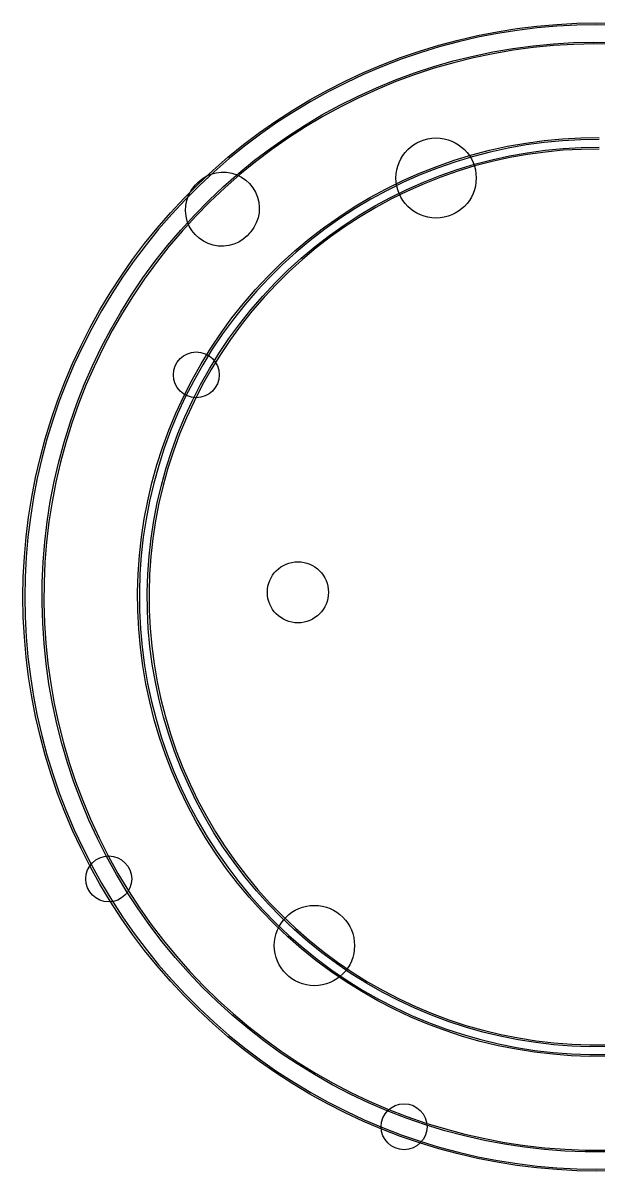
# Model space of a CAD drawing. Extents: x 50 to 250, y -128 to -38.
# Drawn here: x 119.8 to 149.9, y -128.4 to -68.3 of the extents above; entities that cross this region are included whole.
import ezdxf

# ---------------------------------------------------------------- set-up
doc = ezdxf.new("R2010")
doc.units = 0
doc.layers.add('BLACK', color=7, linetype='CONTINUOUS')

msp = doc.modelspace()

# ---------------------------------------------------------------- linework, layer by layer
at = {"layer": 'BLACK', "linetype": 'CONTINUOUS'}
for p, q in [((145.661, -68.5445), (146.702, -68.4167)), ((146.712, -68.5112), (145.674, -68.6386)), ((146.702, -68.4167), (147.747, -68.3253)), ((147.754, -68.42), (146.712, -68.5112)), ((147.747, -68.3253), (148.795, -68.2704)), ((148.798, -68.3653), (147.754, -68.42)), ((148.795, -68.2704), (149.843, -68.2521)), ((149.843, -68.3471), (148.798, -68.3653)), ((149.843, -68.2521), (150.892, -68.2704)), ((150.889, -68.3653), (149.843, -68.3471)), ((142.574, -69.1447), (143.596, -68.9087)), ((143.615, -69.0017), (142.597, -69.2369)), ((143.596, -68.9087), (144.625, -68.7086)), ((144.642, -68.8022), (143.615, -69.0017)), ((144.625, -68.7086), (145.661, -68.5445)), ((145.674, -68.6386), (144.642, -68.8022)), ((140.557, -69.7228), (141.56, -69.4162)), ((141.587, -69.5075), (140.587, -69.8132)), ((141.56, -69.4162), (142.574, -69.1447)), ((142.597, -69.2369), (141.587, -69.5075)), ((144.4, -69.7666), (145.449, -69.5863)), ((145.464, -69.6803), (144.418, -69.86)), ((145.449, -69.5863), (146.504, -69.4446)), ((146.515, -69.539), (145.464, -69.6803)), ((146.504, -69.4446), (147.564, -69.3416)), ((147.572, -69.4364), (146.515, -69.539)), ((147.564, -69.3416), (148.627, -69.2776)), ((148.631, -69.3725), (147.572, -69.4364)), ((148.627, -69.2776), (149.691, -69.2525)), ((149.692, -69.3475), (148.631, -69.3725)), ((149.691, -69.2525), (150.756, -69.2664)), ((150.753, -69.3614), (149.692, -69.3475)), ((138.586, -70.4402), (139.566, -70.0643)), ((139.598, -70.1536), (138.622, -70.5283)), ((139.566, -70.0643), (140.557, -69.7228)), ((140.587, -69.8132), (139.598, -70.1536)), ((141.301, -70.5363), (142.325, -70.2419)), ((142.325, -70.2419), (143.358, -69.9853)), ((143.379, -70.0779), (142.349, -70.3337)), ((143.358, -69.9853), (144.4, -69.7666)), ((144.418, -69.86), (143.379, -70.0779)), ((136.67, -71.2933), (137.621, -70.85)), ((137.621, -70.85), (138.586, -70.4402)), ((138.622, -70.5283), (137.66, -70.9368)), ((139.291, -71.2364), (140.29, -70.8679)), ((140.29, -70.8679), (141.301, -70.5363)), ((141.329, -70.6271), (140.321, -70.9577)), ((142.349, -70.3337), (141.329, -70.6271)), ((135.736, -71.7695), (136.67, -71.2933)), ((136.712, -71.3787), (135.78, -71.8534)), ((137.66, -70.9368), (136.712, -71.3787)), ((138.306, -71.6413), (139.291, -71.2364)), ((139.325, -71.325), (138.344, -71.7285)), ((140.321, -70.9577), (139.325, -71.325)), ((134.818, -72.278), (135.736, -71.7695)), ((135.78, -71.8534), (134.866, -72.3603)), ((136.385, -72.5579), (137.337, -72.082)), ((137.337, -72.082), (138.306, -71.6413)), ((138.344, -71.7285), (137.378, -72.1678)), ((133.919, -72.8182), (134.818, -72.278)), ((134.866, -72.3603), (133.97, -72.8988)), ((135.45, -73.0683), (136.385, -72.5579)), ((136.429, -72.6421), (135.497, -73.1509)), ((137.378, -72.1678), (136.429, -72.6421)), ((133.04, -73.3895), (133.919, -72.8182)), ((133.97, -72.8988), (133.093, -73.4683)), ((134.535, -73.6127), (135.45, -73.0683)), ((135.497, -73.1509), (134.585, -73.6935)), ((132.18, -73.9911), (133.04, -73.3895)), ((133.093, -73.4683), (132.236, -74.068)), ((133.641, -74.1902), (134.535, -73.6127)), ((134.585, -73.6935), (133.694, -74.2691)), ((131.343, -74.6224), (132.18, -73.9911)), ((132.236, -74.068), (131.401, -74.6972)), ((132.768, -74.8001), (133.641, -74.1902)), ((133.694, -74.2691), (132.824, -74.877)), ((146.123, -74.5416), (147.079, -74.4115)), ((147.09, -74.5058), (146.137, -74.6355)), ((147.079, -74.4115), (148.04, -74.3198)), ((148.047, -74.4145), (147.09, -74.5058)), ((148.04, -74.3198), (149.004, -74.2667)), ((149.007, -74.3617), (148.047, -74.4145)), ((149.004, -74.2667), (149.969, -74.2524)), ((149.969, -74.3474), (149.007, -74.3617)), ((130.528, -75.2824), (131.343, -74.6224)), ((131.401, -74.6972), (130.589, -75.3552)), ((131.918, -75.4416), (132.768, -74.8001)), ((132.824, -74.877), (131.977, -75.5164)), ((143.295, -75.1607), (144.229, -74.9166)), ((144.251, -75.009), (143.321, -75.2522)), ((144.229, -74.9166), (145.172, -74.7101)), ((145.19, -74.8033), (144.251, -75.009)), ((145.172, -74.7101), (146.123, -74.5416)), ((146.137, -74.6355), (145.19, -74.8033)), ((145.27, -75.207), (146.201, -75.042)), ((146.201, -75.042), (147.137, -74.9146)), ((147.148, -75.009), (146.216, -75.1359)), ((147.137, -74.9146), (148.078, -74.8248)), ((148.085, -74.9196), (147.148, -75.009)), ((148.078, -74.8248), (149.022, -74.7729)), ((149.025, -74.8679), (148.085, -74.9196)), ((149.022, -74.7729), (149.967, -74.7589)), ((149.966, -74.8539), (149.025, -74.8679)), ((129.736, -75.9706), (130.528, -75.2824)), ((130.589, -75.3552), (129.8, -76.0412)), ((131.093, -76.1138), (131.918, -75.4416)), ((131.977, -75.5164), (131.154, -76.1864)), ((141.46, -75.7604), (142.372, -75.4422)), ((142.401, -75.5325), (141.493, -75.8495)), ((142.372, -75.4422), (143.295, -75.1607)), ((143.321, -75.2522), (142.401, -75.5325)), ((142.529, -75.9236), (143.433, -75.6481)), ((143.433, -75.6481), (144.347, -75.4091)), ((144.369, -75.5015), (143.459, -75.7395)), ((144.347, -75.4091), (145.27, -75.207)), ((145.289, -75.3001), (144.369, -75.5015)), ((146.216, -75.1359), (145.289, -75.3001)), ((128.969, -76.6859), (129.736, -75.9706)), ((129.8, -76.0412), (129.035, -76.7543)), ((129.152, -76.4228), (129.385, -76.2777)), ((129.385, -76.2777), (129.638, -76.1678)), ((129.638, -76.1678), (129.903, -76.0955)), ((129.903, -76.0955), (130.176, -76.0622)), ((130.176, -76.0622), (130.451, -76.0687)), ((130.292, -76.8158), (131.093, -76.1138)), ((131.154, -76.1864), (130.356, -76.8861)), ((130.451, -76.0687), (130.722, -76.1148)), ((130.722, -76.1148), (130.984, -76.1995)), ((130.984, -76.1995), (131.23, -76.3212)), ((131.23, -76.3212), (131.457, -76.4771)), ((139.679, -76.5054), (140.562, -76.115)), ((140.599, -76.2027), (139.72, -76.5915)), ((140.562, -76.115), (141.46, -75.7604)), ((141.493, -75.8495), (140.599, -76.2027)), ((140.758, -76.5823), (141.637, -76.2352)), ((141.67, -76.3242), (140.794, -76.6699)), ((141.637, -76.2352), (142.529, -75.9236)), ((142.558, -76.0139), (141.67, -76.3242)), ((143.459, -75.7395), (142.558, -76.0139)), ((128.227, -77.4276), (128.969, -76.6859)), ((129.035, -76.7543), (128.296, -77.4936)), ((128.588, -77.0381), (128.749, -76.8152)), ((128.749, -76.8152), (128.813, -76.7386)), ((128.813, -76.7386), (128.942, -76.6001)), ((128.942, -76.6001), (129.152, -76.4228)), ((129.518, -77.5466), (130.292, -76.8158)), ((130.356, -76.8861), (129.585, -77.6146)), ((131.457, -76.4771), (131.658, -76.6641)), ((131.658, -76.6641), (131.831, -76.8783)), ((131.831, -76.8783), (131.971, -77.1151)), ((138.813, -76.9308), (139.679, -76.5054)), ((139.72, -76.5915), (138.856, -77.0153)), ((139.893, -76.9644), (140.758, -76.5823)), ((140.794, -76.6699), (139.934, -77.0505)), ((127.512, -78.1947), (128.227, -77.4276)), ((128.296, -77.4936), (127.582, -78.2583)), ((128.37, -77.5416), (128.461, -77.282)), ((128.461, -77.282), (128.588, -77.0381)), ((131.971, -77.1151), (132.075, -77.3696)), ((132.075, -77.3696), (132.141, -77.6365)), ((137.134, -77.8843), (137.964, -77.3907)), ((138.011, -77.4733), (137.185, -77.965)), ((137.964, -77.3907), (138.813, -76.9308)), ((138.856, -77.0153), (138.011, -77.4733)), ((138.214, -77.8311), (139.045, -77.3809)), ((139.089, -77.4653), (138.261, -77.9137)), ((139.045, -77.3809), (139.893, -76.9644)), ((139.934, -77.0505), (139.089, -77.4653)), ((128.305, -78.0863), (128.318, -77.8116)), ((128.332, -78.3599), (128.305, -78.0863)), ((128.318, -77.8116), (128.37, -77.5416)), ((128.771, -78.3054), (129.518, -77.5466)), ((129.585, -77.6146), (128.84, -78.3708)), ((132.141, -77.6365), (132.168, -77.9102)), ((132.168, -77.9102), (132.155, -78.1849)), ((136.325, -78.4108), (137.134, -77.8843)), ((137.185, -77.965), (136.379, -78.4894)), ((137.402, -78.3143), (138.214, -77.8311)), ((138.261, -77.9137), (137.452, -78.395)), ((126.824, -78.9863), (127.512, -78.1947)), ((127.582, -78.2583), (126.896, -79.0474)), ((128.053, -79.091), (128.771, -78.3054)), ((128.84, -78.3708), (128.124, -79.1538)), ((128.398, -78.6268), (128.332, -78.3599)), ((128.503, -78.8814), (128.398, -78.6268)), ((132.012, -78.7145), (131.885, -78.9583)), ((132.103, -78.4549), (132.012, -78.7145)), ((132.155, -78.1849), (132.103, -78.4549)), ((135.538, -78.9693), (136.325, -78.4108)), ((136.379, -78.4894), (135.594, -79.0457)), ((136.61, -78.8297), (137.402, -78.3143)), ((137.452, -78.395), (136.663, -78.9083)), ((126.164, -79.8015), (126.824, -78.9863)), ((126.896, -79.0474), (126.238, -79.8599)), ((127.363, -79.9024), (128.053, -79.091)), ((128.124, -79.1538), (127.437, -79.9626)), ((128.642, -79.1182), (128.503, -78.8814)), ((128.815, -79.3323), (128.642, -79.1182)), ((131.66, -79.2578), (131.531, -79.3964)), ((131.724, -79.1812), (131.66, -79.2578)), ((131.885, -78.9583), (131.724, -79.1812)), ((134.774, -79.559), (135.538, -78.9693)), ((135.594, -79.0457), (134.833, -79.633)), ((135.839, -79.3765), (136.61, -78.8297)), ((136.663, -78.9083), (135.896, -79.4528)), ((125.532, -80.6391), (126.164, -79.8015)), ((126.238, -79.8599), (125.609, -80.695)), ((126.704, -80.7385), (127.363, -79.9024)), ((129.016, -79.5194), (128.815, -79.3323)), ((129.243, -79.6753), (129.016, -79.5194)), ((129.49, -79.7969), (129.243, -79.6753)), ((129.751, -79.8817), (129.49, -79.7969)), ((130.022, -79.9278), (129.751, -79.8817)), ((130.297, -79.9343), (130.022, -79.9278)), ((130.57, -79.901), (130.297, -79.9343)), ((130.836, -79.8287), (130.57, -79.901)), ((131.088, -79.7188), (130.836, -79.8287)), ((131.321, -79.5737), (131.088, -79.7188)), ((131.531, -79.3964), (131.321, -79.5737)), ((134.033, -80.1789), (134.774, -79.559)), ((134.833, -79.633), (134.096, -80.2505)), ((135.091, -79.9537), (135.839, -79.3765)), ((135.896, -79.4528), (135.15, -80.0278)), ((127.437, -79.9626), (126.78, -80.7959)), ((133.319, -80.828), (134.033, -80.1789)), ((134.096, -80.2505), (133.384, -80.897)), ((134.366, -80.5606), (135.091, -79.9537)), ((135.15, -80.0278), (134.429, -80.6321)), ((124.931, -81.4983), (125.532, -80.6391)), ((125.609, -80.695), (125.01, -81.5515)), ((126.076, -81.5982), (126.704, -80.7385)), ((126.78, -80.7959), (126.154, -81.6528)), ((132.631, -81.5052), (133.319, -80.828)), ((133.384, -80.897), (132.699, -81.5715)), ((133.667, -81.196), (134.366, -80.5606)), ((134.429, -80.6321), (133.732, -81.265)), ((124.36, -82.378), (124.931, -81.4983)), ((125.01, -81.5515), (124.44, -82.4283)), ((125.48, -82.4803), (126.076, -81.5982)), ((126.154, -81.6528), (125.56, -82.5321)), ((131.971, -82.2095), (132.631, -81.5052)), ((132.699, -81.5715), (132.041, -82.2731)), ((132.993, -81.8589), (133.667, -81.196)), ((133.732, -81.265), (133.061, -81.9253)), ((131.339, -82.9397), (131.971, -82.2095)), ((132.041, -82.2731), (131.412, -83.0004)), ((132.347, -82.5484), (132.993, -81.8589)), ((133.061, -81.9253), (132.418, -82.612)), ((123.819, -83.2771), (124.36, -82.378)), ((124.44, -82.4283), (123.902, -83.3246)), ((124.917, -83.3837), (125.48, -82.4803)), ((125.56, -82.5321), (124.998, -83.4325)), ((131.729, -83.2632), (132.347, -82.5484)), ((132.418, -82.612), (131.802, -83.3239)), ((123.311, -84.1945), (123.819, -83.2771)), ((123.902, -83.3246), (123.395, -84.2391)), ((124.387, -84.3071), (124.917, -83.3837)), ((124.998, -83.4325), (124.47, -84.3529)), ((130.738, -83.6947), (131.339, -82.9397)), ((131.412, -83.0004), (130.813, -83.7524)), ((131.14, -84.0023), (131.729, -83.2632)), ((131.802, -83.3239), (131.216, -84.06)), ((130.167, -84.4732), (130.738, -83.6947)), ((130.813, -83.7524), (130.245, -84.5278)), ((130.581, -84.7644), (131.14, -84.0023)), ((131.216, -84.06), (130.659, -84.8191)), ((122.835, -85.129), (123.311, -84.1945)), ((123.395, -84.2391), (122.92, -85.1707)), ((123.891, -85.2494), (124.387, -84.3071)), ((124.47, -84.3529), (123.976, -85.2921)), ((129.628, -85.274), (130.167, -84.4732)), ((130.245, -84.5278), (129.708, -85.3255)), ((122.391, -86.0796), (122.835, -85.129)), ((122.92, -85.1707), (122.478, -86.1183)), ((123.43, -86.2091), (123.891, -85.2494)), ((123.976, -85.2921), (123.516, -86.2487)), ((129.121, -86.0958), (129.628, -85.274)), ((129.708, -85.3255), (129.203, -86.144)), ((130.053, -85.5484), (130.581, -84.7644)), ((130.659, -84.8191), (130.133, -85.5998)), ((129.558, -86.3528), (130.053, -85.5484)), ((130.133, -85.5998), (129.639, -86.4011)), ((121.981, -87.0451), (122.391, -86.0796)), ((122.478, -86.1183), (122.07, -87.0807)), ((123.005, -87.1851), (123.43, -86.2091)), ((123.516, -86.2487), (123.092, -87.2215)), ((128.648, -86.9372), (129.121, -86.0958)), ((129.203, -86.144), (128.732, -86.9821)), ((129.094, -87.1766), (129.558, -86.3528)), ((129.639, -86.4011), (129.178, -87.2215)), ((121.606, -88.0244), (121.981, -87.0451)), ((122.07, -87.0807), (121.695, -88.0569)), ((128.209, -87.797), (128.648, -86.9372)), ((128.732, -86.9821), (128.294, -87.8385)), ((122.615, -88.1761), (123.005, -87.1851)), ((123.092, -87.2215), (122.704, -88.2092)), ((128.665, -88.0182), (129.094, -87.1766)), ((129.178, -87.2215), (128.75, -88.0597)), ((121.264, -89.0161), (121.606, -88.0244)), ((121.695, -88.0569), (121.354, -89.0455)), ((122.263, -89.1806), (122.615, -88.1761)), ((122.704, -88.2092), (122.353, -89.2104)), ((127.805, -88.6737), (128.209, -87.797)), ((128.294, -87.8385), (127.892, -88.7117)), ((128.269, -88.8765), (128.665, -88.0182)), ((128.75, -88.0597), (128.356, -88.9145)), ((127.436, -89.5659), (127.805, -88.6737)), ((127.892, -88.7117), (127.525, -89.6004)), ((127.908, -89.7499), (128.269, -88.8765)), ((128.356, -88.9145), (127.997, -89.7844)), ((120.957, -90.0192), (121.264, -89.0161)), ((121.354, -89.0455), (121.049, -90.0454)), ((121.947, -90.1974), (122.263, -89.1806)), ((122.353, -89.2104), (122.038, -90.2239)), ((120.686, -91.0323), (120.957, -90.0192)), ((121.049, -90.0454), (120.778, -91.0553)), ((127.104, -90.4722), (127.436, -89.5659)), ((127.525, -89.6004), (127.193, -90.5031)), ((127.583, -90.6371), (127.908, -89.7499)), ((127.997, -89.7844), (127.672, -90.668)), ((121.669, -91.2251), (121.947, -90.1974)), ((122.038, -90.2239), (121.761, -91.2482)), ((126.808, -91.3911), (127.104, -90.4722)), ((127.193, -90.5031), (126.899, -91.4184)), ((127.293, -91.5366), (127.583, -90.6371)), ((127.672, -90.668), (127.384, -91.5639)), ((120.45, -92.0543), (120.686, -91.0323)), ((120.778, -91.0553), (120.543, -92.0741)), ((121.428, -92.2622), (121.669, -91.2251)), ((121.761, -91.2482), (121.521, -92.282)), ((126.549, -92.3211), (126.808, -91.3911)), ((126.899, -91.4184), (126.641, -92.3447)), ((127.04, -92.447), (127.293, -91.5366)), ((127.384, -91.5639), (127.132, -92.4707)), ((120.25, -93.0839), (120.45, -92.0543)), ((120.543, -92.0741), (120.343, -93.1004)), ((121.226, -93.3075), (121.428, -92.2622)), ((121.521, -92.282), (121.32, -93.3239)), ((126.328, -93.2608), (126.549, -92.3211)), ((126.641, -92.3447), (126.421, -93.2807)), ((126.823, -93.3669), (127.04, -92.447)), ((127.132, -92.4707), (126.916, -93.3868)), ((120.086, -94.1199), (120.25, -93.0839)), ((120.343, -93.1004), (120.18, -94.1331)), ((121.062, -94.3595), (121.226, -93.3075)), ((121.32, -93.3239), (121.156, -94.3724)), ((126.144, -94.2085), (126.328, -93.2608)), ((126.421, -93.2807), (126.238, -94.2247)), ((126.643, -94.2947), (126.823, -93.3669)), ((126.916, -93.3868), (126.737, -94.3109)), ((119.958, -95.161), (120.086, -94.1199)), ((120.18, -94.1331), (120.052, -95.1709)), ((125.999, -95.1629), (126.144, -94.2085)), ((126.238, -94.2247), (126.093, -95.1753)), ((126.501, -95.229), (126.643, -94.2947)), ((126.737, -94.3109), (126.595, -95.2414)), ((120.937, -95.4168), (121.062, -94.3595)), ((121.156, -94.3724), (121.032, -95.4263)), ((119.867, -96.2059), (119.958, -95.161)), ((120.052, -95.1709), (119.961, -96.2125)), ((120.851, -96.478), (120.937, -95.4168)), ((121.032, -95.4263), (120.946, -96.484)), ((125.892, -96.1224), (125.999, -95.1629)), ((126.093, -95.1753), (125.987, -96.131)), ((126.397, -96.1683), (126.501, -95.229)), ((126.595, -95.2414), (126.491, -96.1769)), ((125.824, -97.0853), (125.892, -96.1224)), ((125.987, -96.131), (125.919, -97.0901)), ((119.812, -97.2533), (119.867, -96.2059)), ((119.961, -96.2125), (119.907, -97.2567)), ((120.803, -97.5416), (120.851, -96.478)), ((120.946, -96.484), (120.898, -97.5441)), ((126.33, -97.1109), (126.397, -96.1683)), ((126.491, -96.1769), (126.425, -97.1157)), ((119.793, -98.3021), (119.812, -97.2533)), ((119.907, -97.2567), (119.888, -98.3021)), ((125.795, -98.0502), (125.824, -97.0853)), ((125.919, -97.0901), (125.89, -98.0512)), ((126.301, -98.0555), (126.33, -97.1109)), ((126.425, -97.1157), (126.396, -98.0565)), ((120.795, -98.6053), (120.803, -97.5416)), ((120.898, -97.5441), (120.89, -98.6053)), ((119.812, -99.3508), (119.793, -98.3021)), ((119.888, -98.3021), (119.907, -99.3475)), ((125.795, -98.0512), (125.795, -98.0502)), ((125.804, -99.0155), (125.795, -98.0512)), ((125.89, -98.0512), (125.899, -99.0127)), ((126.301, -98.0565), (126.301, -98.0555)), ((126.31, -99.0005), (126.301, -98.0565)), ((126.396, -98.0565), (126.405, -98.9977)), ((120.795, -98.6063), (120.795, -98.6053)), ((120.826, -99.6705), (120.795, -98.6063)), ((120.89, -98.6053), (120.921, -99.666)), ((125.852, -99.9797), (125.804, -99.0155)), ((125.899, -99.0127), (125.947, -99.9731)), ((126.357, -99.9444), (126.31, -99.0005)), ((126.405, -98.9977), (126.452, -99.9378)), ((119.867, -100.398), (119.812, -99.3508)), ((119.907, -99.3475), (119.961, -100.392)), ((120.895, -100.733), (120.826, -99.6705)), ((120.921, -99.666), (120.99, -100.725)), ((125.939, -100.941), (125.852, -99.9797)), ((125.947, -99.9731), (126.033, -100.931)), ((126.442, -100.886), (126.357, -99.9444)), ((126.452, -99.9378), (126.536, -100.875)), ((119.958, -101.443), (119.867, -100.398)), ((119.961, -100.392), (120.052, -101.433)), ((121.004, -101.792), (120.895, -100.733)), ((120.99, -100.725), (121.098, -101.781)), ((126.064, -101.898), (125.939, -100.941)), ((126.033, -100.931), (126.158, -101.884)), ((126.565, -101.823), (126.442, -100.886)), ((126.536, -100.875), (126.658, -101.808)), ((120.086, -102.484), (119.958, -101.443)), ((120.052, -101.433), (120.18, -102.471)), ((121.151, -102.846), (121.004, -101.792)), ((121.098, -101.781), (121.245, -102.832)), ((126.227, -102.85), (126.064, -101.898)), ((126.158, -101.884), (126.321, -102.832)), ((126.725, -102.754), (126.565, -101.823)), ((126.658, -101.808), (126.818, -102.736)), ((120.25, -103.52), (120.086, -102.484)), ((120.18, -102.471), (120.343, -103.504)), ((126.922, -103.678), (126.725, -102.754)), ((126.818, -102.736), (127.014, -103.657)), ((121.337, -103.895), (121.151, -102.846)), ((121.245, -102.832), (121.43, -103.877)), ((126.429, -103.794), (126.227, -102.85)), ((126.321, -102.832), (126.521, -103.772)), ((120.45, -104.55), (120.25, -103.52)), ((120.343, -103.504), (120.543, -104.53)), ((121.561, -104.936), (121.337, -103.895)), ((121.43, -103.877), (121.653, -104.914)), ((126.668, -104.729), (126.429, -103.794)), ((126.521, -103.772), (126.76, -104.704)), ((127.156, -104.594), (126.922, -103.678)), ((127.014, -103.657), (127.248, -104.568)), ((120.686, -105.572), (120.45, -104.55)), ((120.543, -104.53), (120.778, -105.549)), ((127.248, -104.568), (127.517, -105.47)), ((121.823, -105.968), (121.561, -104.936)), ((121.653, -104.914), (121.915, -105.943)), ((126.945, -105.654), (126.668, -104.729)), ((126.76, -104.704), (127.035, -105.625)), ((127.427, -105.499), (127.156, -104.594)), ((120.957, -106.585), (120.686, -105.572)), ((120.778, -105.549), (121.049, -106.559)), ((127.258, -106.567), (126.945, -105.654)), ((127.035, -105.625), (127.347, -106.534)), ((127.734, -106.393), (127.427, -105.499)), ((127.517, -105.47), (127.823, -106.36)), ((122.123, -106.989), (121.823, -105.968)), ((121.915, -105.943), (122.213, -106.961)), ((127.823, -106.36), (128.164, -107.238)), ((121.264, -107.588), (120.957, -106.585)), ((121.049, -106.559), (121.354, -107.559)), ((122.213, -106.961), (122.549, -107.967)), ((127.608, -107.467), (127.258, -106.567)), ((127.347, -106.534), (127.696, -107.431)), ((128.076, -107.274), (127.734, -106.393)), ((121.354, -107.559), (121.695, -108.547)), ((122.46, -107.999), (122.123, -106.989)), ((127.994, -108.352), (127.608, -107.467)), ((127.696, -107.431), (128.08, -108.312)), ((128.454, -108.14), (128.076, -107.274)), ((128.164, -107.238), (128.54, -108.1)), ((121.606, -108.58), (121.264, -107.588)), ((122.833, -108.996), (122.46, -107.999)), ((122.549, -107.967), (122.922, -108.961)), ((128.866, -108.991), (128.454, -108.14)), ((128.54, -108.1), (128.951, -108.947)), ((121.981, -109.559), (121.606, -108.58)), ((121.695, -108.547), (122.07, -109.523)), ((128.415, -109.221), (127.994, -108.352)), ((128.08, -108.312), (128.499, -109.177)), ((123.243, -109.979), (122.833, -108.996)), ((122.922, -108.961), (123.33, -109.94)), ((128.87, -110.072), (128.415, -109.221)), ((128.499, -109.177), (128.953, -110.025)), ((129.312, -109.824), (128.866, -108.991)), ((128.951, -108.947), (129.395, -109.777)), ((122.391, -110.525), (121.981, -109.559)), ((122.07, -109.523), (122.478, -110.486)), ((123.689, -110.946), (123.243, -109.979)), ((123.33, -109.94), (123.775, -110.904)), ((129.791, -110.639), (129.312, -109.824)), ((129.395, -109.777), (129.872, -110.589)), ((122.835, -111.475), (122.391, -110.525)), ((122.478, -110.486), (122.92, -111.433)), ((129.359, -110.904), (128.87, -110.072)), ((128.953, -110.025), (129.44, -110.854)), ((124.17, -111.895), (123.689, -110.946)), ((123.775, -110.904), (124.254, -111.851)), ((129.882, -111.716), (129.359, -110.904)), ((129.44, -110.854), (129.96, -111.663)), ((130.302, -111.433), (129.791, -110.639)), ((129.872, -110.589), (130.381, -111.38)), ((123.311, -112.41), (122.835, -111.475)), ((122.92, -111.433), (123.395, -112.365)), ((130.436, -112.506), (129.882, -111.716)), ((129.96, -111.663), (130.513, -112.45)), ((130.845, -112.207), (130.302, -111.433)), ((130.381, -111.38), (130.921, -112.151)), ((123.395, -112.365), (123.902, -113.28)), ((124.685, -112.827), (124.17, -111.895)), ((124.254, -111.851), (124.768, -112.78)), ((131.418, -112.958), (130.845, -112.207)), ((130.921, -112.151), (131.492, -112.899)), ((123.819, -113.327), (123.311, -112.41)), ((125.234, -113.739), (124.685, -112.827)), ((124.768, -112.78), (125.315, -113.689)), ((131.022, -113.274), (130.436, -112.506)), ((130.513, -112.45), (131.096, -113.214)), ((132.021, -113.686), (131.418, -112.958)), ((131.492, -112.899), (132.093, -113.624)), ((124.36, -114.226), (123.819, -113.327)), ((123.902, -113.28), (124.44, -114.176)), ((131.638, -114.017), (131.022, -113.274)), ((131.096, -113.214), (131.71, -113.955)), ((124.44, -114.176), (125.01, -115.053)), ((125.817, -114.631), (125.234, -113.739)), ((125.315, -113.689), (125.895, -114.577)), ((132.283, -114.735), (131.638, -114.017)), ((131.71, -113.955), (132.352, -114.67)), ((132.653, -114.389), (132.021, -113.686)), ((132.093, -113.624), (132.722, -114.324)), ((124.931, -115.106), (124.36, -114.226)), ((126.431, -115.5), (125.817, -114.631)), ((125.895, -114.577), (126.508, -115.444)), ((132.957, -115.426), (132.283, -114.735)), ((132.352, -114.67), (133.023, -115.359)), ((133.312, -115.066), (132.653, -114.389)), ((132.722, -114.324), (133.379, -114.998)), ((125.532, -115.965), (124.931, -115.106)), ((125.01, -115.053), (125.609, -115.909)), ((133.023, -115.359), (133.721, -116.02)), ((133.998, -115.716), (133.312, -115.066)), ((133.379, -114.998), (134.062, -115.645)), ((126.164, -116.803), (125.532, -115.965)), ((125.609, -115.909), (126.238, -116.744)), ((127.077, -116.346), (126.431, -115.5)), ((126.508, -115.444), (127.152, -116.287)), ((133.657, -116.09), (132.957, -115.426)), ((134.71, -116.337), (133.998, -115.716)), ((134.062, -115.645), (134.771, -116.265)), ((127.754, -117.169), (127.077, -116.346)), ((127.152, -116.287), (127.826, -117.107)), ((134.384, -116.725), (133.657, -116.09)), ((133.721, -116.02), (134.445, -116.653)), ((135.446, -116.93), (134.71, -116.337)), ((134.771, -116.265), (135.504, -116.855)), ((126.824, -117.618), (126.164, -116.803)), ((126.238, -116.744), (126.896, -117.557)), ((128.46, -117.965), (127.754, -117.169)), ((127.826, -117.107), (128.53, -117.901)), ((135.136, -117.331), (134.384, -116.725)), ((134.445, -116.653), (135.194, -117.256)), ((136.205, -117.493), (135.446, -116.93)), ((135.504, -116.855), (136.26, -117.416)), ((127.512, -118.409), (126.824, -117.618)), ((126.896, -117.557), (127.582, -118.346)), ((135.912, -117.906), (135.136, -117.331)), ((135.194, -117.256), (135.967, -117.828)), ((136.986, -118.025), (136.205, -117.493)), ((136.26, -117.416), (137.038, -117.945)), ((127.582, -118.346), (128.296, -119.111)), ((129.195, -118.736), (128.46, -117.965)), ((128.53, -117.901), (129.262, -118.669)), ((136.71, -118.449), (135.912, -117.906)), ((135.967, -117.828), (136.761, -118.37)), ((136.761, -118.37), (137.577, -118.878)), ((137.788, -118.525), (136.986, -118.025)), ((137.038, -117.945), (137.837, -118.443)), ((128.227, -119.177), (127.512, -118.409)), ((129.957, -119.479), (129.195, -118.736)), ((129.262, -118.669), (130.022, -119.409)), ((137.529, -118.96), (136.71, -118.449)), ((138.368, -119.438), (137.529, -118.96)), ((137.577, -118.878), (138.413, -119.354)), ((138.609, -118.993), (137.788, -118.525)), ((137.837, -118.443), (138.655, -118.909)), ((139.449, -119.427), (138.609, -118.993)), ((138.655, -118.909), (139.491, -119.341)), ((128.969, -119.918), (128.227, -119.177)), ((128.296, -119.111), (129.035, -119.85)), ((130.747, -120.193), (129.957, -119.479)), ((130.022, -119.409), (130.809, -120.121)), ((139.225, -119.881), (138.368, -119.438)), ((138.413, -119.354), (139.267, -119.796)), ((140.305, -119.827), (139.449, -119.427)), ((139.491, -119.341), (140.343, -119.74)), ((129.736, -120.634), (128.969, -119.918)), ((129.035, -119.85), (129.8, -120.563)), ((131.562, -120.878), (130.747, -120.193)), ((130.809, -120.121), (131.621, -120.804)), ((140.1, -120.29), (139.225, -119.881)), ((139.267, -119.796), (140.138, -120.203)), ((141.176, -120.192), (140.305, -119.827)), ((140.343, -119.74), (141.211, -120.104)), ((142.062, -120.522), (141.176, -120.192)), ((141.211, -120.104), (142.093, -120.433)), ((130.528, -121.322), (129.736, -120.634)), ((129.8, -120.563), (130.589, -121.249)), ((140.99, -120.663), (140.1, -120.29)), ((140.138, -120.203), (141.025, -120.575)), ((141.894, -121), (140.99, -120.663)), ((141.025, -120.575), (141.926, -120.911)), ((142.96, -120.817), (142.062, -120.522)), ((142.093, -120.433), (142.988, -120.726)), ((142.988, -120.726), (143.893, -120.983)), ((131.343, -121.982), (130.528, -121.322)), ((130.589, -121.249), (131.401, -121.907)), ((132.401, -121.533), (131.562, -120.878)), ((131.621, -120.804), (132.458, -121.457)), ((142.812, -121.301), (141.894, -121)), ((141.926, -120.911), (142.84, -121.21)), ((143.74, -121.565), (142.812, -121.301)), ((142.84, -121.21), (143.765, -121.473)), ((143.869, -121.075), (142.96, -120.817)), ((144.788, -121.296), (143.869, -121.075)), ((143.893, -120.983), (144.808, -121.204)), ((145.715, -121.481), (144.788, -121.296)), ((144.808, -121.204), (145.731, -121.387)), ((145.731, -121.387), (146.661, -121.534)), ((132.18, -122.613), (131.343, -121.982)), ((131.401, -121.907), (132.236, -122.536)), ((133.264, -122.156), (132.401, -121.533)), ((132.458, -121.457), (133.318, -122.078)), ((144.679, -121.791), (143.74, -121.565)), ((143.765, -121.473), (144.699, -121.698)), ((145.626, -121.979), (144.679, -121.791)), ((144.699, -121.698), (145.642, -121.886)), ((146.579, -122.13), (145.626, -121.979)), ((145.642, -121.886), (146.592, -122.035)), ((146.648, -121.628), (145.715, -121.481)), ((147.587, -121.737), (146.648, -121.628)), ((146.661, -121.534), (147.596, -121.643)), ((148.529, -121.809), (147.587, -121.737)), ((147.596, -121.643), (148.534, -121.714)), ((149.474, -121.843), (148.529, -121.809)), ((148.534, -121.714), (149.475, -121.748)), ((150.419, -121.839), (149.474, -121.843)), ((149.475, -121.748), (150.416, -121.744)), ((132.236, -122.536), (133.093, -123.136)), ((134.149, -122.748), (133.264, -122.156)), ((133.318, -122.078), (134.201, -122.668)), ((147.538, -122.241), (146.579, -122.13)), ((146.592, -122.035), (147.547, -122.147)), ((148.501, -122.315), (147.538, -122.241)), ((147.547, -122.147), (148.506, -122.22)), ((149.466, -122.349), (148.501, -122.315)), ((148.506, -122.22), (149.467, -122.254)), ((150.431, -122.345), (149.466, -122.349)), ((149.467, -122.254), (150.429, -122.25)), ((133.04, -123.215), (132.18, -122.613)), ((133.093, -123.136), (133.97, -123.705)), ((135.056, -123.307), (134.149, -122.748)), ((134.201, -122.668), (135.104, -123.225)), ((133.919, -123.786), (133.04, -123.215)), ((134.818, -124.326), (133.919, -123.786)), ((133.97, -123.705), (134.866, -124.244)), ((135.982, -123.832), (135.056, -123.307)), ((135.104, -123.225), (136.027, -123.748)), ((136.027, -123.748), (136.969, -124.237)), ((135.736, -124.835), (134.818, -124.326)), ((134.866, -124.244), (135.78, -124.751)), ((136.927, -124.323), (135.982, -123.832)), ((137.889, -124.778), (136.927, -124.323)), ((136.969, -124.237), (137.928, -124.692)), ((136.67, -125.311), (135.736, -124.835)), ((135.78, -124.751), (136.712, -125.225)), ((138.867, -125.199), (137.889, -124.778)), ((137.928, -124.692), (138.903, -125.111)), ((137.621, -125.754), (136.67, -125.311)), ((136.712, -125.225), (137.66, -125.667)), ((139.86, -125.583), (138.867, -125.199)), ((138.903, -125.111), (139.893, -125.493)), ((140.866, -125.93), (139.86, -125.583)), ((139.893, -125.493), (140.896, -125.84)), ((138.586, -126.164), (137.621, -125.754)), ((137.66, -125.667), (138.622, -126.076)), ((139.566, -126.54), (138.586, -126.164)), ((138.622, -126.076), (139.598, -126.451)), ((141.885, -126.241), (140.866, -125.93)), ((140.896, -125.84), (141.911, -126.149)), ((141.911, -126.149), (142.937, -126.421)), ((140.557, -126.881), (139.566, -126.54)), ((139.598, -126.451), (140.587, -126.791)), ((140.587, -126.791), (141.587, -127.097)), ((142.914, -126.514), (141.885, -126.241)), ((143.952, -126.748), (142.914, -126.514)), ((142.937, -126.421), (143.972, -126.655)), ((144.999, -126.945), (143.952, -126.748)), ((143.972, -126.655), (145.015, -126.852)), ((141.56, -127.188), (140.557, -126.881)), ((142.574, -127.459), (141.56, -127.188)), ((141.587, -127.097), (142.597, -127.367)), ((142.597, -127.367), (143.615, -127.602)), ((146.052, -127.104), (144.999, -126.945)), ((145.015, -126.852), (146.064, -127.009)), ((147.109, -127.223), (146.052, -127.104)), ((146.064, -127.009), (147.118, -127.129)), ((148.171, -127.304), (147.109, -127.223)), ((147.118, -127.129), (148.177, -127.209)), ((149.235, -127.346), (148.171, -127.304)), ((148.177, -127.209), (149.237, -127.251)), ((150.3, -127.348), (149.235, -127.346)), ((149.237, -127.251), (150.298, -127.253)), ((143.596, -127.695), (142.574, -127.459)), ((144.625, -127.896), (143.596, -127.695)), ((143.615, -127.602), (144.642, -127.802)), ((145.661, -128.06), (144.625, -127.896)), ((144.642, -127.802), (145.674, -127.966)), ((145.674, -127.966), (146.712, -128.093)), ((146.702, -128.187), (145.661, -128.06)), ((147.747, -128.279), (146.702, -128.187)), ((146.712, -128.093), (147.754, -128.184)), ((148.795, -128.334), (147.747, -128.279)), ((147.754, -128.184), (148.798, -128.239)), ((149.843, -128.352), (148.795, -128.334)), ((148.798, -128.239), (149.843, -128.257)), ((149.843, -128.257), (150.889, -128.239)), ((150.892, -128.334), (149.843, -128.352))]:
    msp.add_line(p, q, dxfattribs=at)
at = {"layer": 'BLACK'}
for centre, radius in [((141.424, -76.3681), 2.1), ((128.868, -86.6713), 1.2), ((134.189, -98.0561), 1.6), ((124.286, -113.06), 1.2), ((135.054, -116.549), 2.1), ((139.749, -126.035), 1.2)]:
    msp.add_circle(centre, radius, dxfattribs=at)

doc.saveas('drawing.dxf')
